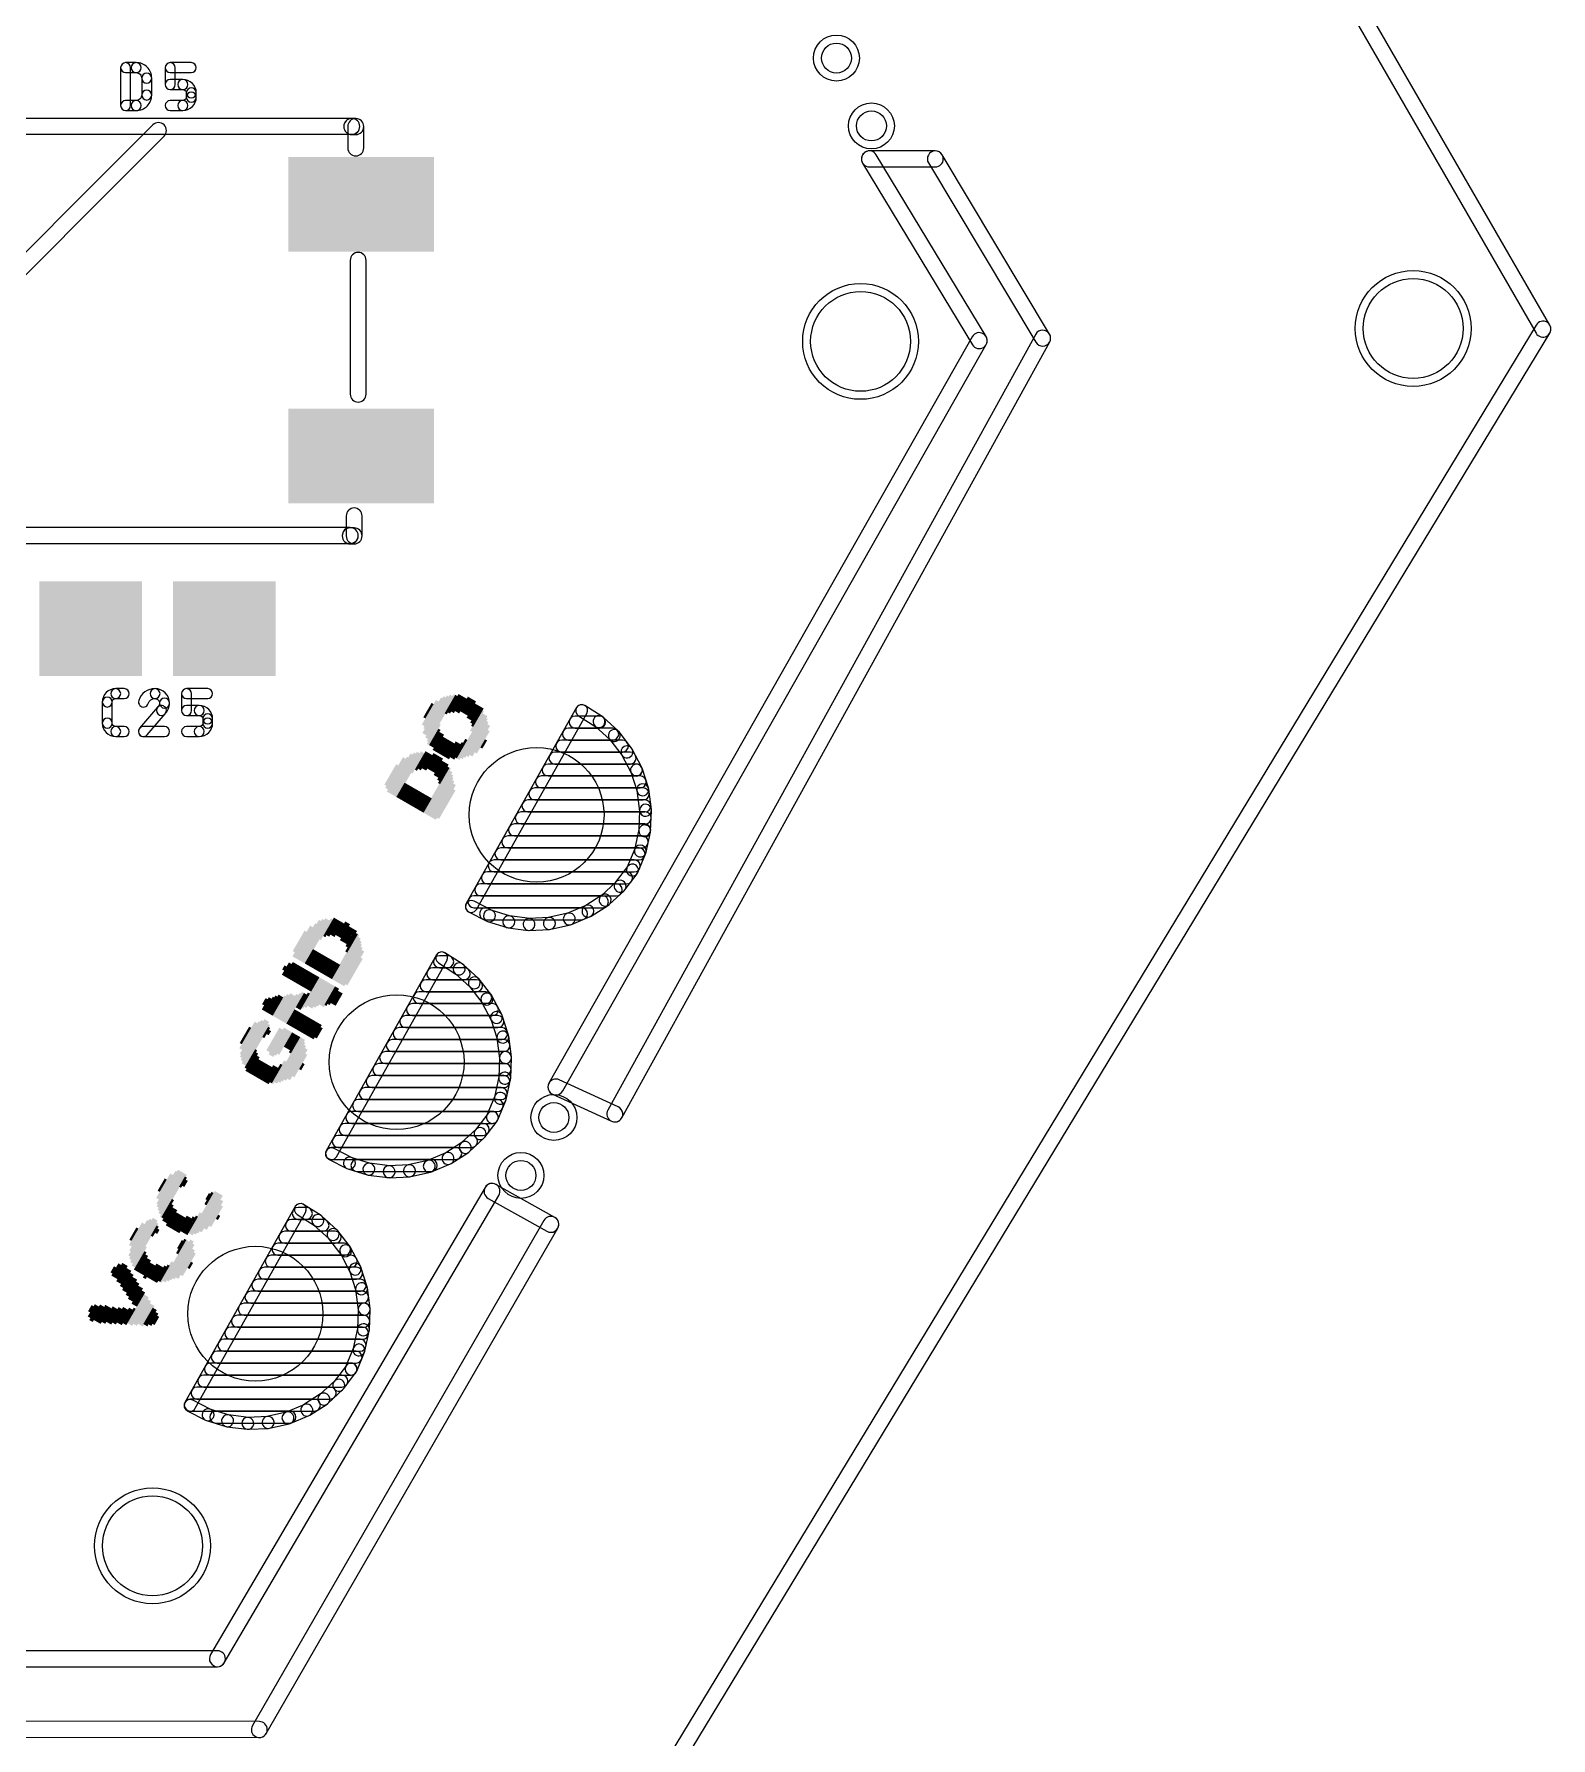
# Model space of a CAD drawing. Extents: x 0.02 to 3.96, y 0.03 to 4.16.
# Drawn here: x 3.201 to 3.96, y 2.563 to 3.417 of the extents above; entities that cross this region are included whole.
import ezdxf

# ---------------------------------------------------------------- set-up
doc = ezdxf.new("R2010")
doc.units = 0
for name, color, linetype in [('17', 82, 'CONTINUOUS'), ('20', 253, 'CONTINUOUS'), ('21', 253, 'CONTINUOUS'), ('25', 253, 'CONTINUOUS'), ('29', 253, 'CONTINUOUS')]:
    doc.layers.add(name, color=color, linetype=linetype)

# ---------------------------------------------------------------- blocks, each defined once
blk = doc.blocks.new('RECT')
blk.add_solid([(-0.5, -0.5), (0.5, -0.5), (-0.5, 0.5), (0.5, 0.5)])
blk = doc.blocks.new('ROUNDP')
blk.add_circle((0, 0), 0.5)

msp = doc.modelspace()

# ---------------------------------------------------------------- linework, layer by layer
at = {"layer": '20'}
for points in [[(3.440286, 4.15425), (3.952786, 3.26675, 1), (3.959714, 3.27075), (3.447214, 4.15825, 1)], [(3.615577, 3.351931), (3.670577, 3.260931, 1), (3.677423, 3.265069), (3.622423, 3.356069, 1)], [(3.652, 3.358), (3.619, 3.358, 1), (3.619, 3.35), (3.652, 3.35, 1)], [(3.709182, 3.266305), (3.655432, 3.356055, 1), (3.648568, 3.351945), (3.702318, 3.262195, 1)], [(3.952829, 3.270823), (1.990329, 0.033323, 1), (1.997171, 0.029177), (3.959671, 3.266677, 1)], [(3.495003, 2.873818), (3.709253, 3.262318, 1), (3.702247, 3.266182), (3.487997, 2.877682, 1)], [(3.670521, 3.264974), (3.458521, 2.891224, 1), (3.465479, 2.887276), (3.677479, 3.261026, 1)], [(3.460336, 2.885613), (3.489836, 2.872113, 1), (3.493164, 2.879387), (3.463664, 2.892887, 1)], [(3.295949, 2.600974), (3.433449, 2.834974, 1), (3.426551, 2.839026), (3.289051, 2.605026, 1)], [(3.428047, 2.833509), (3.457547, 2.817009, 1), (3.461453, 2.823991), (3.431953, 2.840491, 1)], [(3.456035, 2.822499), (3.310035, 2.569499, 1), (3.316965, 2.565501), (3.462965, 2.818501, 1)], [(2.529, 2.599), (3.2925, 2.599, 1), (3.2925, 2.607), (2.529, 2.607, 1)], [(3.313505, 2.5715), (2.479005, 2.5725, 1), (2.478995, 2.5645), (3.313495, 2.5635, 1)]]:
    msp.add_lwpolyline(points, format="xyb", close=True, dxfattribs=at)
for centre, radius in [((3.6025, 3.4045), 0.0075), ((3.62, 3.3705), 0.0075), ((3.89128, 3.26909), 0.025), ((3.61457, 3.262613), 0.025), ((3.461, 2.874), 0.0075), ((3.4445, 2.845), 0.0075), ((3.26, 2.6595), 0.025)]:
    msp.add_circle(centre, radius, dxfattribs=at)
at = {"layer": '21'}
for points in [[(3.165818, 3.265372), (3.265818, 3.365372, 1), (3.260162, 3.371028), (3.160162, 3.271028, 1)], [(3.35979, 3.3743), (3.16419, 3.3743, 1), (3.16419, 3.3663), (3.35979, 3.3663, 1)], [(3.36379, 3.3702), (3.36379, 3.3703, 1), (3.35579, 3.3703), (3.35579, 3.3702, 1)], [(3.36179, 3.3742), (3.35979, 3.3742, 1), (3.35979, 3.3662), (3.36179, 3.3662, 1)], [(3.36579, 3.3595), (3.36579, 3.3702, 1), (3.35779, 3.3702), (3.35779, 3.3595, 1)], [(3.35899, 3.3032), (3.35899, 3.2362, 1), (3.36699, 3.2362), (3.36699, 3.3032, 1)], [(3.35699, 3.1752), (3.35699, 3.1652, 1), (3.36499, 3.1652), (3.36499, 3.1752, 1)], [(3.35899, 3.1694), (3.16409, 3.1694, 1), (3.16409, 3.1614), (3.35899, 3.1614, 1)], [(3.36299, 3.1652), (3.36299, 3.1654, 1), (3.35499, 3.1654), (3.35499, 3.1652, 1)], [(3.36099, 3.1692), (3.35899, 3.1692, 1), (3.35899, 3.1612), (3.36099, 3.1612, 1)]]:
    msp.add_lwpolyline(points, format="xyb", close=True, dxfattribs=at)
at = {"layer": '25'}
for points in [[(3.249052, 3.3807), (3.249052, 3.3997, 1), (3.244052, 3.3997), (3.244052, 3.3807, 1)], [(3.246552, 3.3972), (3.25183, 3.3972, 1), (3.25183, 3.4022), (3.246552, 3.4022, 1)], [(3.249052, 3.3807), (3.249052, 3.3997, 1), (3.244052, 3.3997), (3.244052, 3.3807, 1)], [(3.246552, 3.3972), (3.25183, 3.3972, 1), (3.25183, 3.4022), (3.246552, 3.4022, 1)], [(3.254608, 3.394422, 1), (3.259608, 3.394422, 0.414214), (3.25183, 3.4022, 1), (3.25183, 3.3972, -0.414214)], [(3.254608, 3.394422, 1), (3.259608, 3.394422, 0.414214), (3.25183, 3.4022, 1), (3.25183, 3.3972, -0.414214)], [(3.254608, 3.394422), (3.254608, 3.385978, 1), (3.259608, 3.385978), (3.259608, 3.394422, 1)], [(3.254608, 3.394422), (3.254608, 3.385978, 1), (3.259608, 3.385978), (3.259608, 3.394422, 1)], [(3.271372, 3.391256), (3.271372, 3.3997, 1), (3.266372, 3.3997), (3.266372, 3.391256, 1)], [(3.268872, 3.3972), (3.279428, 3.3972, 1), (3.279428, 3.4022), (3.268872, 3.4022, 1)], [(3.271372, 3.391256), (3.271372, 3.3997, 1), (3.266372, 3.3997), (3.266372, 3.391256, 1)], [(3.268872, 3.3972), (3.279428, 3.3972, 1), (3.279428, 3.4022), (3.268872, 3.4022, 1)], [(3.25183, 3.3832, 1), (3.25183, 3.3782, 0.41422), (3.259608, 3.385978, 1), (3.254608, 3.385978, -0.41422)], [(3.25183, 3.3832, 1), (3.25183, 3.3782, 0.41422), (3.259608, 3.385978, 1), (3.254608, 3.385978, -0.41422)], [(3.275206, 3.393756), (3.268872, 3.393756, 1), (3.268872, 3.388756), (3.275206, 3.388756, 1)], [(3.275206, 3.393756), (3.268872, 3.393756, 1), (3.268872, 3.388756), (3.275206, 3.388756, 1)], [(3.276928, 3.387033, 1), (3.281928, 3.387033, 0.414214), (3.275206, 3.393756, 1), (3.275206, 3.388756, -0.414214)], [(3.276928, 3.387033, 1), (3.281928, 3.387033, 0.414214), (3.275206, 3.393756, 1), (3.275206, 3.388756, -0.414214)], [(3.275206, 3.3832, 1), (3.275206, 3.3782, 0.414214), (3.281928, 3.384922, 1), (3.276928, 3.384922, -0.414214)], [(3.275206, 3.3832, 1), (3.275206, 3.3782, 0.414214), (3.281928, 3.384922, 1), (3.276928, 3.384922, -0.414214)], [(3.281928, 3.384922), (3.281928, 3.387033, 1), (3.276928, 3.387033), (3.276928, 3.384922, 1)], [(3.281928, 3.384922), (3.281928, 3.387033, 1), (3.276928, 3.387033), (3.276928, 3.384922, 1)], [(3.25183, 3.3832), (3.246552, 3.3832, 1), (3.246552, 3.3782), (3.25183, 3.3782, 1)], [(3.25183, 3.3832), (3.246552, 3.3832, 1), (3.246552, 3.3782), (3.25183, 3.3782, 1)], [(3.268872, 3.3782), (3.275206, 3.3782, 1), (3.275206, 3.3832), (3.268872, 3.3832, 1)], [(3.268872, 3.3782), (3.275206, 3.3782, 1), (3.275206, 3.3832), (3.268872, 3.3832, 1)], [(3.241588, 3.08375, 1), (3.241588, 3.08875, 0.414205), (3.234866, 3.082028, 1), (3.239866, 3.082028, -0.414205)], [(3.241588, 3.08375, 1), (3.241588, 3.08875, 0.414205), (3.234866, 3.082028, 1), (3.239866, 3.082028, -0.414205)], [(3.241588, 3.08375), (3.24581, 3.08375, 1), (3.24581, 3.08875), (3.241588, 3.08875, 1)], [(3.241588, 3.08375), (3.24581, 3.08375, 1), (3.24581, 3.08875), (3.241588, 3.08875, 1)], [(3.261284, 3.08375, 1), (3.261284, 3.08875, 0.325185), (3.2531, 3.082798, 1), (3.257857, 3.081257, -0.325185)], [(3.261284, 3.08375, 1), (3.261284, 3.08875, 0.325185), (3.2531, 3.082798, 1), (3.257857, 3.081257, -0.325185)], [(3.263534, 3.0815, 1), (3.268534, 3.0815, 0.414214), (3.261284, 3.08875, 1), (3.261284, 3.08375, -0.414214)], [(3.263534, 3.0815, 1), (3.268534, 3.0815, 0.414214), (3.261284, 3.08875, 1), (3.261284, 3.08375, -0.414214)], [(3.279579, 3.077805), (3.279579, 3.08625, 1), (3.274579, 3.08625), (3.274579, 3.077805, 1)], [(3.277079, 3.08375), (3.287634, 3.08375, 1), (3.287634, 3.08875), (3.277079, 3.08875, 1)], [(3.279579, 3.077805), (3.279579, 3.08625, 1), (3.274579, 3.08625), (3.274579, 3.077805, 1)], [(3.277079, 3.08375), (3.287634, 3.08375, 1), (3.287634, 3.08875), (3.277079, 3.08875, 1)], [(3.239866, 3.071472), (3.239866, 3.082028, 1), (3.234866, 3.082028), (3.234866, 3.071472, 1)], [(3.239866, 3.071472), (3.239866, 3.082028, 1), (3.234866, 3.082028), (3.234866, 3.071472, 1)], [(3.262546, 3.079425), (3.253574, 3.068869, 1), (3.257384, 3.065631), (3.266356, 3.076186, 1)], [(3.262546, 3.079425), (3.253574, 3.068869, 1), (3.257384, 3.065631), (3.266356, 3.076186, 1)], [(3.262727, 3.079616, 1), (3.266175, 3.075995, 0.205254), (3.268534, 3.0815, 1), (3.263534, 3.0815, -0.205254)], [(3.262727, 3.079616, 1), (3.266175, 3.075995, 0.205254), (3.268534, 3.0815, 1), (3.263534, 3.0815, -0.205254)], [(3.283412, 3.080305), (3.277079, 3.080305, 1), (3.277079, 3.075305), (3.283412, 3.075305, 1)], [(3.283412, 3.080305), (3.277079, 3.080305, 1), (3.277079, 3.075305), (3.283412, 3.075305, 1)], [(3.285134, 3.073583, 1), (3.290134, 3.073583, 0.414214), (3.283412, 3.080305, 1), (3.283412, 3.075305, -0.414214)], [(3.285134, 3.073583, 1), (3.290134, 3.073583, 0.414214), (3.283412, 3.080305, 1), (3.283412, 3.075305, -0.414214)], [(3.239866, 3.071472, 1), (3.234866, 3.071472, 0.414214), (3.241588, 3.06475, 1), (3.241588, 3.06975, -0.414214)], [(3.239866, 3.071472, 1), (3.234866, 3.071472, 0.414214), (3.241588, 3.06475, 1), (3.241588, 3.06975, -0.414214)], [(3.283412, 3.06975, 1), (3.283412, 3.06475, 0.414214), (3.290134, 3.071472, 1), (3.285134, 3.071472, -0.414214)], [(3.283412, 3.06975, 1), (3.283412, 3.06475, 0.414214), (3.290134, 3.071472, 1), (3.285134, 3.071472, -0.414214)], [(3.290134, 3.071472), (3.290134, 3.073583, 1), (3.285134, 3.073583), (3.285134, 3.071472, 1)], [(3.290134, 3.071472), (3.290134, 3.073583, 1), (3.285134, 3.073583), (3.285134, 3.071472, 1)], [(3.24581, 3.06975), (3.241588, 3.06975, 1), (3.241588, 3.06475), (3.24581, 3.06475, 1)], [(3.24581, 3.06975), (3.241588, 3.06975, 1), (3.241588, 3.06475), (3.24581, 3.06475, 1)], [(3.255479, 3.06475), (3.266034, 3.06475, 1), (3.266034, 3.06975), (3.255479, 3.06975, 1)], [(3.255479, 3.06475), (3.266034, 3.06475, 1), (3.266034, 3.06975), (3.255479, 3.06975, 1)], [(3.277079, 3.06475), (3.283412, 3.06475, 1), (3.283412, 3.06975), (3.277079, 3.06975, 1)], [(3.277079, 3.06475), (3.283412, 3.06475, 1), (3.283412, 3.06975), (3.277079, 3.06975, 1)]]:
    msp.add_lwpolyline(points, format="xyb", close=True, dxfattribs=at)
at = {"layer": '29'}
for points in [[(3.472279, 3.079214), (3.417043, 2.981143, 1), (3.422271, 2.978199), (3.477506, 3.07627, 1)], [(3.485225, 3.07475), (3.476497, 3.080277, 1), (3.473288, 3.075207), (3.482016, 3.069681, 1)], [(3.471658, 3.069), (3.483857, 3.069, 1), (3.483857, 3.075), (3.471658, 3.075, 1)], [(3.493277, 3.067475), (3.485641, 3.074433, 1), (3.4816, 3.069998), (3.489236, 3.063041, 1)], [(3.4649, 3.057), (3.495314, 3.057, 1), (3.495314, 3.063), (3.4649, 3.063, 1)], [(3.468279, 3.063), (3.490442, 3.063, 1), (3.490442, 3.069), (3.468279, 3.069, 1)], [(3.499943, 3.058913), (3.493631, 3.067091, 1), (3.488881, 3.063425), (3.495193, 3.055247, 1)], [(3.461521, 3.051), (3.499182, 3.051, 1), (3.499182, 3.057), (3.461521, 3.057, 1)], [(3.50502, 3.049323), (3.500225, 3.058473, 1), (3.494911, 3.055687), (3.499706, 3.046537, 1)], [(3.458141, 3.045), (3.502327, 3.045, 1), (3.502327, 3.051), (3.458141, 3.051, 1)], [(3.508356, 3.038997), (3.505222, 3.04884, 1), (3.499505, 3.04702), (3.502639, 3.037176, 1)], [(3.451383, 3.033), (3.505778, 3.033, 1), (3.505778, 3.039), (3.451383, 3.039, 1)], [(3.454762, 3.039), (3.504251, 3.039, 1), (3.504251, 3.045), (3.454762, 3.045, 1)], [(3.509847, 3.028248), (3.50847, 3.038486, 1), (3.502524, 3.037687), (3.503901, 3.027448, 1)], [(3.448003, 3.027), (3.506585, 3.027, 1), (3.506585, 3.033), (3.448003, 3.033, 1)], [(3.50945, 3.017404), (3.509872, 3.027726, 1), (3.503877, 3.027971), (3.503455, 3.017649, 1)], [(3.441245, 3.015), (3.506472, 3.015, 1), (3.506472, 3.021), (3.441245, 3.021, 1)], [(3.444624, 3.021), (3.506717, 3.021, 1), (3.506717, 3.027), (3.444624, 3.027, 1)], [(3.507175, 3.006794), (3.509383, 3.016885, 1), (3.503522, 3.018168), (3.501314, 3.008076, 1)], [(3.437865, 3.009), (3.505243, 3.009, 1), (3.505243, 3.015), (3.437865, 3.015, 1)], [(3.434486, 3.003), (3.503655, 3.003, 1), (3.503655, 3.009), (3.434486, 3.009, 1)], [(3.503093, 2.99674), (3.507019, 3.006295, 1), (3.50147, 3.008575), (3.497543, 2.99902, 1)], [(3.427727, 2.991), (3.497364, 2.991, 1), (3.497364, 2.997), (3.427727, 2.997, 1)], [(3.431107, 2.997), (3.501189, 2.997, 1), (3.501189, 3.003), (3.431107, 3.003, 1)], [(3.496532, 2.987953), (3.502705, 2.996063, 1), (3.497931, 2.999697), (3.491757, 2.991587, 1)], [(3.424348, 2.985), (3.492228, 2.985, 1), (3.492228, 2.991), (3.424348, 2.991, 1)], [(3.488692, 2.980651), (3.49618, 2.987566, 1), (3.492109, 2.991974), (3.484621, 2.985059, 1)], [(3.418282, 2.977005), (3.42734, 2.972333, 1), (3.43009, 2.977666), (3.421032, 2.982337, 1)], [(3.420969, 2.979), (3.485325, 2.979, 1), (3.485325, 2.985), (3.420969, 2.985, 1)], [(3.426775, 2.973), (3.474868, 2.973, 1), (3.474868, 2.979), (3.426775, 2.979, 1)], [(3.427824, 2.972135), (3.437557, 2.969108, 1), (3.439339, 2.974837), (3.429606, 2.977864, 1)], [(3.469839, 2.970642), (3.47924, 2.974579, 1), (3.476923, 2.980113), (3.467522, 2.976176, 1)], [(3.479703, 2.974822), (3.488278, 2.980331, 1), (3.485035, 2.985379), (3.47646, 2.97987, 1)], [(3.438068, 2.968996), (3.448178, 2.967705, 1), (3.448938, 2.973657), (3.438828, 2.974948, 1)], [(3.4487, 2.967684), (3.458881, 2.968168, 1), (3.458596, 2.974161), (3.448415, 2.973678, 1)], [(3.459399, 2.968238), (3.469341, 2.970483, 1), (3.46802, 2.976336), (3.458078, 2.974091, 1)], [(3.402188, 2.955384), (3.346953, 2.857313, 1), (3.352181, 2.854369), (3.407416, 2.95244, 1)], [(3.403726, 2.949), (3.407822, 2.949, 1), (3.407822, 2.955), (3.403726, 2.955, 1)], [(3.415135, 2.95092), (3.406407, 2.956447, 1), (3.403198, 2.951377), (3.411926, 2.945851, 1)], [(3.400346, 2.943), (3.416149, 2.943, 1), (3.416149, 2.949), (3.400346, 2.949, 1)], [(3.423187, 2.943645), (3.415551, 2.950603, 1), (3.41151, 2.946168), (3.419145, 2.939211, 1)], [(3.429853, 2.935083), (3.423541, 2.943261, 1), (3.418791, 2.939595), (3.425103, 2.931417, 1)], [(3.393588, 2.931), (3.426899, 2.931, 1), (3.426899, 2.937), (3.393588, 2.937, 1)], [(3.396967, 2.937), (3.422268, 2.937, 1), (3.422268, 2.943), (3.396967, 2.943, 1)], [(3.43493, 2.925493), (3.430135, 2.934643, 1), (3.424821, 2.931857), (3.429616, 2.922707, 1)], [(3.390208, 2.925), (3.430229, 2.925, 1), (3.430229, 2.931), (3.390208, 2.931, 1)], [(3.438266, 2.915167), (3.435132, 2.92501, 1), (3.429415, 2.92319), (3.432548, 2.913346, 1)], [(3.38345, 2.913), (3.434852, 2.913, 1), (3.434852, 2.919), (3.38345, 2.919, 1)], [(3.386829, 2.919), (3.432942, 2.919, 1), (3.432942, 2.925), (3.386829, 2.925, 1)], [(3.38007, 2.907), (3.43598, 2.907, 1), (3.43598, 2.913), (3.38007, 2.913, 1)], [(3.439757, 2.904418), (3.43838, 2.914656, 1), (3.432434, 2.913857), (3.433811, 2.903618, 1)], [(3.373312, 2.895), (3.436538, 2.895, 1), (3.436538, 2.901), (3.373312, 2.901, 1)], [(3.376691, 2.901), (3.436783, 2.901, 1), (3.436783, 2.907), (3.376691, 2.907, 1)], [(3.43936, 2.893574), (3.439781, 2.903896, 1), (3.433786, 2.904141), (3.433365, 2.893819, 1)], [(3.369932, 2.889), (3.435991, 2.889, 1), (3.435991, 2.895), (3.369932, 2.895, 1)], [(3.437085, 2.882964), (3.439293, 2.893055, 1), (3.433432, 2.894338), (3.431224, 2.884246, 1)], [(3.366553, 2.883), (3.434678, 2.883, 1), (3.434678, 2.889), (3.366553, 2.889, 1)], [(3.433003, 2.87291), (3.436929, 2.882465, 1), (3.43138, 2.884745), (3.427453, 2.87519, 1)], [(3.359794, 2.871), (3.43019, 2.871, 1), (3.43019, 2.877), (3.359794, 2.877, 1)], [(3.363174, 2.877), (3.432673, 2.877, 1), (3.432673, 2.883), (3.363174, 2.883, 1)], [(3.426441, 2.864123), (3.432615, 2.872233, 1), (3.427841, 2.875867), (3.421667, 2.867757, 1)], [(3.356415, 2.865), (3.425622, 2.865, 1), (3.425622, 2.871), (3.356415, 2.871, 1)], [(3.418602, 2.856821), (3.42609, 2.863736, 1), (3.422019, 2.868144), (3.414531, 2.861229, 1)], [(3.348192, 2.853175), (3.35725, 2.848503, 1), (3.36, 2.853836), (3.350942, 2.858507, 1)], [(3.349656, 2.853), (3.411858, 2.853, 1), (3.411858, 2.859), (3.349656, 2.859, 1)], [(3.353036, 2.859), (3.419788, 2.859, 1), (3.419788, 2.865), (3.353036, 2.865, 1)], [(3.409613, 2.850992), (3.418188, 2.856501, 1), (3.414945, 2.861549), (3.40637, 2.85604, 1)], [(3.357734, 2.848305), (3.367467, 2.845278, 1), (3.369249, 2.851007), (3.359516, 2.854034, 1)], [(3.362386, 2.847), (3.399595, 2.847, 1), (3.399595, 2.853), (3.362386, 2.853, 1)], [(3.367978, 2.845167), (3.378088, 2.843875, 1), (3.378848, 2.849827), (3.368738, 2.851118, 1)], [(3.37861, 2.843854), (3.388791, 2.844338, 1), (3.388506, 2.850332), (3.378325, 2.849848, 1)], [(3.389309, 2.844409), (3.399251, 2.846653, 1), (3.39793, 2.852506), (3.387988, 2.850261, 1)], [(3.399749, 2.846812), (3.40915, 2.850749, 1), (3.406833, 2.856283), (3.397432, 2.852346, 1)], [(3.331438, 2.829384), (3.276203, 2.731313, 1), (3.281431, 2.728369), (3.336666, 2.82644, 1)], [(3.332976, 2.823), (3.337072, 2.823, 1), (3.337072, 2.829), (3.332976, 2.829, 1)], [(3.344385, 2.82492), (3.335657, 2.830447, 1), (3.332448, 2.825377), (3.341176, 2.819851, 1)], [(3.352437, 2.817645), (3.344801, 2.824603, 1), (3.34076, 2.820168), (3.348395, 2.813211, 1)], [(3.326217, 2.811), (3.351518, 2.811, 1), (3.351518, 2.817), (3.326217, 2.817, 1)], [(3.329596, 2.817), (3.345399, 2.817, 1), (3.345399, 2.823), (3.329596, 2.823, 1)], [(3.359103, 2.809083), (3.352791, 2.817261, 1), (3.348041, 2.813595), (3.354353, 2.805417, 1)], [(3.322838, 2.805), (3.356149, 2.805, 1), (3.356149, 2.811), (3.322838, 2.811, 1)], [(3.36418, 2.799493), (3.359385, 2.808643, 1), (3.354071, 2.805857), (3.358866, 2.796707, 1)], [(3.316079, 2.793), (3.362192, 2.793, 1), (3.362192, 2.799), (3.316079, 2.799, 1)], [(3.319458, 2.799), (3.359479, 2.799, 1), (3.359479, 2.805), (3.319458, 2.805, 1)], [(3.367516, 2.789167), (3.364382, 2.79901, 1), (3.358665, 2.79719), (3.361798, 2.787346, 1)], [(3.3127, 2.787), (3.364102, 2.787, 1), (3.364102, 2.793), (3.3127, 2.793, 1)], [(3.369007, 2.778418), (3.36763, 2.788656, 1), (3.361684, 2.787857), (3.363061, 2.777618, 1)], [(3.30932, 2.781), (3.36523, 2.781, 1), (3.36523, 2.787), (3.30932, 2.787, 1)], [(3.302562, 2.769), (3.365788, 2.769, 1), (3.365788, 2.775), (3.302562, 2.775, 1)], [(3.305941, 2.775), (3.366033, 2.775, 1), (3.366033, 2.781), (3.305941, 2.781, 1)], [(3.36861, 2.767574), (3.369031, 2.777896, 1), (3.363036, 2.778141), (3.362615, 2.767819, 1)], [(3.299182, 2.763), (3.365241, 2.763, 1), (3.365241, 2.769), (3.299182, 2.769, 1)], [(3.366335, 2.756964), (3.368543, 2.767055, 1), (3.362682, 2.768338), (3.360474, 2.758246, 1)], [(3.292424, 2.751), (3.361923, 2.751, 1), (3.361923, 2.757), (3.292424, 2.757, 1)], [(3.295803, 2.757), (3.363928, 2.757, 1), (3.363928, 2.763), (3.295803, 2.763, 1)], [(3.362253, 2.74691), (3.366179, 2.756465, 1), (3.36063, 2.758745), (3.356703, 2.74919, 1)], [(3.289044, 2.745), (3.35944, 2.745, 1), (3.35944, 2.751), (3.289044, 2.751, 1)], [(3.355691, 2.738123), (3.361865, 2.746233, 1), (3.357091, 2.749867), (3.350917, 2.741757, 1)], [(3.282286, 2.733), (3.349038, 2.733, 1), (3.349038, 2.739), (3.282286, 2.739, 1)], [(3.285665, 2.739), (3.354872, 2.739, 1), (3.354872, 2.745), (3.285665, 2.745, 1)], [(3.347852, 2.730821), (3.35534, 2.737736, 1), (3.351269, 2.742144), (3.343781, 2.735229, 1)], [(3.277442, 2.727175), (3.2865, 2.722503, 1), (3.28925, 2.727836), (3.280192, 2.732507, 1)], [(3.278906, 2.727), (3.341108, 2.727, 1), (3.341108, 2.733), (3.278906, 2.733, 1)], [(3.328999, 2.720812), (3.3384, 2.724749, 1), (3.336083, 2.730283), (3.326682, 2.726346, 1)], [(3.338863, 2.724992), (3.347438, 2.730501, 1), (3.344195, 2.735549), (3.33562, 2.73004, 1)], [(3.286984, 2.722305), (3.296717, 2.719278, 1), (3.298499, 2.725007), (3.288766, 2.728034, 1)], [(3.291636, 2.721), (3.328845, 2.721, 1), (3.328845, 2.727), (3.291636, 2.727, 1)], [(3.297228, 2.719167), (3.307338, 2.717875, 1), (3.308098, 2.723827), (3.297988, 2.725118, 1)], [(3.30786, 2.717854), (3.318041, 2.718338, 1), (3.317756, 2.724332), (3.307575, 2.723848, 1)], [(3.318559, 2.718409), (3.328501, 2.720653, 1), (3.32718, 2.726506), (3.317238, 2.724261, 1)]]:
    msp.add_lwpolyline(points, format="xyb", close=True, dxfattribs=at)
for centre, radius in [((3.6025, 3.4045), 0.0115), ((3.62, 3.3705), 0.0115), ((3.89128, 3.26909), 0.029), ((3.61457, 3.262613), 0.029), ((3.461, 2.874), 0.0115), ((3.4445, 2.845), 0.0115), ((3.26, 2.6595), 0.029)]:
    msp.add_circle(centre, radius, dxfattribs=at)

# ---------------------------------------------------------------- block references
at = {"layer": '17', "xscale": 0.0675, "yscale": 0.0675, "rotation": 240}
for p in [(3.45234, 3.02558), (3.45234, 3.02558), (3.38225, 2.90175), (3.38225, 2.90175), (3.3115, 2.77575), (3.3115, 2.77575)]:
    msp.add_blockref('ROUNDP', p, dxfattribs=at)
at = {"layer": '21', "rotation": 60}
for p, xscale, yscale in [((3.39909, 3.076504), 0.014173, 0.001575), ((3.400965, 3.075422), 0.02126, 0.001181), ((3.398192, 3.077705), 0.008268, 0.001181), ((3.400578, 3.076327), 0.017717, 0.001181), ((3.402283, 3.075342), 0.022441, 0.001181), ((3.403477, 3.074653), 0.024803, 0.001575), ((3.40467, 3.073964), 0.027165, 0.001181), ((3.409486, 3.080731), 0.01063, 0.001181), ((3.411099, 3.081163), 0.01063, 0.001181), ((3.412588, 3.080985), 0.009449, 0.001575), ((3.414076, 3.080808), 0.008268, 0.001181), ((3.415099, 3.080217), 0.008268, 0.001181), ((3.416372, 3.080847), 0.008268, 0.001181), ((3.417565, 3.080158), 0.008268, 0.001575), ((3.418758, 3.079469), 0.008268, 0.001181), ((3.41944, 3.079075), 0.008268, 0.001181), ((3.419872, 3.077461), 0.008268, 0.001181), ((3.421066, 3.076773), 0.008268, 0.001575), ((3.421964, 3.075572), 0.009449, 0.001181), ((3.419547, 3.064693), 0.025984, 0.001575), ((3.421036, 3.064516), 0.024803, 0.001181), ((3.421718, 3.064122), 0.022441, 0.001181), ((3.42274, 3.063531), 0.020079, 0.001181), ((3.422488, 3.072542), 0.011811, 0.001181), ((3.422691, 3.07447), 0.01063, 0.001181), ((3.400923, 3.065899), 0.011811, 0.001181), ((3.401355, 3.064286), 0.009449, 0.001181), ((3.402253, 3.063085), 0.008268, 0.001575), ((3.403151, 3.061885), 0.009449, 0.001181), ((3.403879, 3.060783), 0.008268, 0.001181), ((3.404561, 3.060389), 0.008268, 0.001181), ((3.405754, 3.0597), 0.008268, 0.001575), ((3.406947, 3.059011), 0.008268, 0.001181), ((3.414515, 3.058734), 0.01063, 0.001181), ((3.423934, 3.062842), 0.017717, 0.001575), ((3.425127, 3.062153), 0.012992, 0.001181), ((3.425855, 3.061051), 0.004724, 0.001181), ((3.381668, 3.04633), 0.017717, 0.001575), ((3.382862, 3.045641), 0.020079, 0.001181), ((3.384134, 3.04627), 0.022441, 0.001181), ((3.385452, 3.046191), 0.023622, 0.001181), ((3.386941, 3.046013), 0.024803, 0.001575), ((3.38843, 3.045836), 0.025984, 0.001181), ((3.392655, 3.051579), 0.011811, 0.001181), ((3.394564, 3.052523), 0.01063, 0.001181), ((3.396052, 3.052345), 0.009449, 0.001575), ((3.397541, 3.052168), 0.008268, 0.001181), ((3.398859, 3.052089), 0.009449, 0.001181), ((3.399836, 3.052206), 0.008268, 0.001181), ((3.40103, 3.051517), 0.008268, 0.001575), ((3.402223, 3.050828), 0.008268, 0.001181), ((3.407629, 3.058618), 0.008268, 0.001181), ((3.408652, 3.058027), 0.008268, 0.001181), ((3.410141, 3.05785), 0.009449, 0.001575), ((3.411629, 3.057672), 0.008268, 0.001181), ((3.412947, 3.057593), 0.009449, 0.001181), ((3.379589, 3.045484), 0.011811, 0.001181), ((3.402409, 3.037765), 0.025984, 0.001181), ((3.403307, 3.036564), 0.024803, 0.001575), ((3.404205, 3.035364), 0.023622, 0.001181), ((3.402905, 3.050435), 0.008268, 0.001181), ((3.403337, 3.048821), 0.008268, 0.001181), ((3.40453, 3.048132), 0.008268, 0.001575), ((3.405428, 3.046932), 0.009449, 0.001181), ((3.405861, 3.045319), 0.009449, 0.001181), ((3.384682, 3.03777), 0.008268, 0.001181), ((3.385705, 3.03718), 0.008268, 0.001181), ((3.386899, 3.036491), 0.008268, 0.001575), ((3.388092, 3.035802), 0.008268, 0.001181), ((3.389115, 3.035211), 0.008268, 0.001181), ((3.389797, 3.034818), 0.008268, 0.001181), ((3.39099, 3.034129), 0.008268, 0.001575), ((3.392183, 3.03344), 0.008268, 0.001181), ((3.404592, 3.034459), 0.022441, 0.001181), ((3.405319, 3.033357), 0.02126, 0.001181), ((3.406217, 3.032156), 0.020079, 0.001575), ((3.407115, 3.030956), 0.016535, 0.001181), ((3.392865, 3.033046), 0.008268, 0.001181), ((3.393888, 3.032455), 0.008268, 0.001181), ((3.395082, 3.031766), 0.008268, 0.001575), ((3.396275, 3.031078), 0.008268, 0.001181), ((3.397298, 3.030487), 0.008268, 0.001181), ((3.335196, 2.961973), 0.017717, 0.001575), ((3.33698, 2.962307), 0.020079, 0.001181), ((3.338252, 2.962936), 0.022441, 0.001181), ((3.33957, 2.962857), 0.023622, 0.001181), ((3.341059, 2.962679), 0.024803, 0.001575), ((3.342252, 2.96199), 0.024803, 0.001181), ((3.346773, 2.968245), 0.011811, 0.001181), ((3.348682, 2.969189), 0.01063, 0.001181), ((3.35017, 2.969011), 0.009449, 0.001575), ((3.351659, 2.968834), 0.008268, 0.001181), ((3.352682, 2.968243), 0.008268, 0.001181), ((3.353659, 2.968361), 0.007087, 0.001181), ((3.355148, 2.968184), 0.008268, 0.001575), ((3.356341, 2.967495), 0.008268, 0.001181), ((3.356432, 2.966078), 0.008268, 0.001181), ((3.357455, 2.965487), 0.008268, 0.001181), ((3.333707, 2.96215), 0.011811, 0.001181), ((3.356527, 2.954431), 0.025984, 0.001181), ((3.357425, 2.95323), 0.024803, 0.001575), ((3.358323, 2.95203), 0.023622, 0.001181), ((3.35871, 2.951125), 0.022441, 0.001181), ((3.358648, 2.964798), 0.008268, 0.001575), ((3.359684, 2.961473), 0.01063, 0.001181), ((3.359547, 2.963598), 0.009449, 0.001181), ((3.338801, 2.954437), 0.008268, 0.001181), ((3.339823, 2.953846), 0.008268, 0.001181), ((3.341017, 2.953157), 0.008268, 0.001575), ((3.34221, 2.952468), 0.008268, 0.001181), ((3.343233, 2.951877), 0.008268, 0.001181), ((3.343915, 2.951484), 0.008268, 0.001181), ((3.345108, 2.950795), 0.008268, 0.001575), ((3.346302, 2.950106), 0.008268, 0.001181), ((3.346984, 2.949712), 0.008268, 0.001181), ((3.348006, 2.949122), 0.008268, 0.001181), ((3.3492, 2.948433), 0.008268, 0.001575), ((3.359437, 2.950023), 0.02126, 0.001181), ((3.360335, 2.948822), 0.020079, 0.001575), ((3.360938, 2.947111), 0.015354, 0.001181), ((3.327224, 2.948164), 0.007087, 0.001575), ((3.32603, 2.948853), 0.002362, 0.001181), ((3.328712, 2.947987), 0.008268, 0.001181), ((3.329394, 2.947593), 0.008268, 0.001181), ((3.330417, 2.947002), 0.008268, 0.001181), ((3.33161, 2.946313), 0.008268, 0.001575), ((3.332804, 2.945625), 0.008268, 0.001181), ((3.333486, 2.945231), 0.008268, 0.001181), ((3.334508, 2.94464), 0.008268, 0.001181), ((3.335702, 2.943951), 0.008268, 0.001575), ((3.336895, 2.943262), 0.008268, 0.001181), ((3.339306, 2.936415), 0.017717, 0.001181), ((3.337918, 2.942672), 0.008268, 0.001181), ((3.340624, 2.936336), 0.016535, 0.001181), ((3.3386, 2.942278), 0.008268, 0.001181), ((3.339793, 2.941589), 0.008268, 0.001575), ((3.340987, 2.9409), 0.008268, 0.001181), ((3.350393, 2.947744), 0.008268, 0.001181), ((3.351416, 2.947153), 0.008268, 0.001181), ((3.31965, 2.930716), 0.009449, 0.001181), ((3.320968, 2.930637), 0.01063, 0.001181), ((3.322162, 2.929948), 0.01063, 0.001575), ((3.32365, 2.92977), 0.011811, 0.001181), ((3.324627, 2.929888), 0.012992, 0.001181), ((3.325945, 2.929809), 0.014173, 0.001181), ((3.327139, 2.92912), 0.014173, 0.001575), ((3.328627, 2.928942), 0.015354, 0.001181), ((3.329945, 2.928863), 0.016535, 0.001181), ((3.330923, 2.928981), 0.017717, 0.001181), ((3.334478, 2.932383), 0.008268, 0.001575), ((3.335967, 2.932206), 0.009449, 0.001181), ((3.342113, 2.936158), 0.015354, 0.001575), ((3.343306, 2.935469), 0.015354, 0.001181), ((3.344625, 2.93539), 0.014173, 0.001181), ((3.345602, 2.935508), 0.012992, 0.001181), ((3.34709, 2.93533), 0.011811, 0.001575), ((3.348284, 2.934641), 0.011811, 0.001181), ((3.349261, 2.934759), 0.01063, 0.001181), ((3.350579, 2.93468), 0.009449, 0.001181), ((3.351772, 2.933991), 0.007087, 0.001575), ((3.352966, 2.933302), 0.007087, 0.001181), ((3.317184, 2.930775), 0.007087, 0.001575), ((3.316286, 2.931976), 0.003543, 0.001181), ((3.318673, 2.930598), 0.008268, 0.001181), ((3.329754, 2.9242), 0.008268, 0.001575), ((3.330947, 2.923511), 0.008268, 0.001181), ((3.331629, 2.923118), 0.008268, 0.001181), ((3.332652, 2.922527), 0.008268, 0.001181), ((3.308031, 2.914921), 0.015354, 0.001575), ((3.306542, 2.915099), 0.009449, 0.001181), ((3.308929, 2.913721), 0.018898, 0.001181), ((3.309611, 2.913327), 0.02126, 0.001181), ((3.310633, 2.912736), 0.023622, 0.001181), ((3.311532, 2.911536), 0.024803, 0.001575), ((3.31243, 2.910336), 0.023622, 0.001181), ((3.31695, 2.916591), 0.005906, 0.001181), ((3.320792, 2.913009), 0.012992, 0.001181), ((3.321474, 2.912615), 0.012992, 0.001181), ((3.322667, 2.911926), 0.015354, 0.001575), ((3.323861, 2.911237), 0.015354, 0.001181), ((3.333845, 2.921838), 0.008268, 0.001575), ((3.335039, 2.921149), 0.008268, 0.001181), ((3.336062, 2.920559), 0.008268, 0.001181), ((3.336743, 2.920165), 0.008268, 0.001181), ((3.337937, 2.919476), 0.008268, 0.001575), ((3.33913, 2.918787), 0.008268, 0.001181), ((3.339812, 2.918393), 0.008268, 0.001181), ((3.340835, 2.917803), 0.008268, 0.001181), ((3.342028, 2.917114), 0.008268, 0.001575), ((3.343222, 2.916425), 0.005906, 0.001181), ((3.318268, 2.916511), 0.002362, 0.001181), ((3.324838, 2.911355), 0.014173, 0.001181), ((3.328193, 2.902599), 0.025984, 0.001575), ((3.326156, 2.911276), 0.012992, 0.001181), ((3.329681, 2.902421), 0.024803, 0.001181), ((3.330363, 2.902027), 0.022441, 0.001181), ((3.32853, 2.912632), 0.008268, 0.001575), ((3.331386, 2.901437), 0.020079, 0.001181), ((3.329724, 2.911943), 0.008268, 0.001181), ((3.330747, 2.911353), 0.008268, 0.001181), ((3.331133, 2.910448), 0.009449, 0.001181), ((3.309273, 2.903293), 0.01063, 0.001181), ((3.309705, 2.90168), 0.01063, 0.001181), ((3.310603, 2.900479), 0.009449, 0.001575), ((3.311501, 2.899279), 0.008268, 0.001181), ((3.312524, 2.898688), 0.008268, 0.001181), ((3.313206, 2.898295), 0.008268, 0.001181), ((3.3144, 2.897606), 0.008268, 0.001575), ((3.315593, 2.896917), 0.008268, 0.001181), ((3.321888, 2.89601), 0.01063, 0.001181), ((3.323161, 2.896639), 0.012992, 0.001181), ((3.332579, 2.900748), 0.017717, 0.001575), ((3.333773, 2.900059), 0.012992, 0.001181), ((3.334796, 2.899468), 0.003543, 0.001181), ((3.316275, 2.896523), 0.008268, 0.001181), ((3.317298, 2.895933), 0.008268, 0.001181), ((3.318786, 2.895755), 0.009449, 0.001575), ((3.31998, 2.895066), 0.009449, 0.001181), ((3.266056, 2.83944), 0.014173, 0.001575), ((3.26725, 2.838751), 0.018898, 0.001181), ((3.267931, 2.838357), 0.02126, 0.001181), ((3.268659, 2.837255), 0.022441, 0.001181), ((3.264863, 2.840129), 0.007087, 0.001181), ((3.269557, 2.836055), 0.023622, 0.001575), ((3.270455, 2.834855), 0.024803, 0.001181), ((3.275271, 2.841621), 0.005906, 0.001181), ((3.276294, 2.84103), 0.003543, 0.001181), ((3.267594, 2.828324), 0.01063, 0.001181), ((3.285628, 2.826095), 0.024803, 0.001575), ((3.287116, 2.825917), 0.023622, 0.001181), ((3.288094, 2.826035), 0.022441, 0.001181), ((3.289412, 2.825956), 0.02126, 0.001181), ((3.290605, 2.825267), 0.016535, 0.001575), ((3.288273, 2.833432), 0.007087, 0.001181), ((3.287886, 2.834337), 0.003543, 0.001181), ((3.267731, 2.826199), 0.009449, 0.001181), ((3.268629, 2.824999), 0.008268, 0.001575), ((3.269527, 2.823798), 0.009449, 0.001181), ((3.270255, 2.822696), 0.008268, 0.001181), ((3.270937, 2.822302), 0.008268, 0.001181), ((3.27213, 2.821613), 0.008268, 0.001575), ((3.273323, 2.820924), 0.008268, 0.001181), ((3.274005, 2.820531), 0.008268, 0.001181), ((3.275323, 2.820452), 0.009449, 0.001181), ((3.276812, 2.820274), 0.008268, 0.001575), ((3.2783, 2.820097), 0.009449, 0.001181), ((3.279619, 2.820017), 0.01063, 0.001181), ((3.281186, 2.821158), 0.011811, 0.001181), ((3.291798, 2.824578), 0.011811, 0.001181), ((3.292821, 2.823987), 0.002362, 0.001181), ((3.253758, 2.813809), 0.02126, 0.001181), ((3.252178, 2.815403), 0.012992, 0.001575), ((3.254781, 2.813218), 0.023622, 0.001181), ((3.25069, 2.81558), 0.007087, 0.001181), ((3.253372, 2.814714), 0.017717, 0.001181), ((3.255679, 2.812018), 0.024803, 0.001575), ((3.256282, 2.810306), 0.024803, 0.001181), ((3.261098, 2.817072), 0.005906, 0.001181), ((3.262416, 2.816993), 0.002362, 0.001181), ((3.253716, 2.804286), 0.011811, 0.001181), ((3.253853, 2.802162), 0.01063, 0.001181), ((3.27175, 2.802057), 0.023622, 0.001575), ((3.273534, 2.802391), 0.023622, 0.001181), ((3.274511, 2.802509), 0.022441, 0.001181), ((3.275534, 2.801919), 0.020079, 0.001181), ((3.276432, 2.800718), 0.016535, 0.001575), ((3.274395, 2.809395), 0.008268, 0.001181), ((3.274008, 2.8103), 0.004724, 0.001181), ((3.240355, 2.79768), 0.003543, 0.001181), ((3.241844, 2.797503), 0.007087, 0.001575), ((3.243332, 2.797325), 0.008268, 0.001181), ((3.244014, 2.796931), 0.008268, 0.001181), ((3.244742, 2.795829), 0.009449, 0.001181), ((3.24564, 2.794629), 0.008268, 0.001575), ((3.254751, 2.800961), 0.009449, 0.001575), ((3.255649, 2.799761), 0.008268, 0.001181), ((3.256672, 2.79917), 0.008268, 0.001181), ((3.257059, 2.798265), 0.007087, 0.001181), ((3.257957, 2.797065), 0.008268, 0.001575), ((3.259445, 2.796887), 0.007087, 0.001181), ((3.260422, 2.797005), 0.008268, 0.001181), ((3.261445, 2.796414), 0.008268, 0.001181), ((3.262639, 2.795725), 0.008268, 0.001575), ((3.264127, 2.795548), 0.009449, 0.001181), ((3.265741, 2.79598), 0.009449, 0.001181), ((3.267013, 2.796609), 0.011811, 0.001181), ((3.27792, 2.800541), 0.012992, 0.001181), ((3.278943, 2.79995), 0.003543, 0.001181), ((3.246538, 2.793429), 0.009449, 0.001181), ((3.246925, 2.792523), 0.008268, 0.001181), ((3.247652, 2.791422), 0.009449, 0.001181), ((3.24855, 2.790221), 0.008268, 0.001575), ((3.249448, 2.789021), 0.009449, 0.001181), ((3.250176, 2.787919), 0.008268, 0.001181), ((3.250563, 2.787014), 0.009449, 0.001181), ((3.252304, 2.777825), 0.016535, 0.001575), ((3.251461, 2.785813), 0.008268, 0.001575), ((3.253497, 2.777136), 0.016535, 0.001181), ((3.252359, 2.784613), 0.009449, 0.001181), ((3.252745, 2.783708), 0.008268, 0.001181), ((3.25452, 2.776546), 0.014173, 0.001181), ((3.255202, 2.776152), 0.014173, 0.001181), ((3.253768, 2.783117), 0.008268, 0.001181), ((3.230033, 2.777045), 0.007087, 0.001575), ((3.229135, 2.778246), 0.003543, 0.001181), ((3.230931, 2.775845), 0.008268, 0.001181), ((3.231908, 2.775963), 0.009449, 0.001181), ((3.233226, 2.775884), 0.008268, 0.001181), ((3.234715, 2.775706), 0.009449, 0.001575), ((3.235908, 2.775017), 0.009449, 0.001181), ((3.236885, 2.775135), 0.008268, 0.001181), ((3.238203, 2.775056), 0.009449, 0.001181), ((3.239692, 2.774878), 0.008268, 0.001575), ((3.241181, 2.774701), 0.009449, 0.001181), ((3.242499, 2.774621), 0.008268, 0.001181), ((3.243476, 2.774739), 0.009449, 0.001181), ((3.244965, 2.774562), 0.008268, 0.001575), ((3.246453, 2.774384), 0.009449, 0.001181), ((3.24743, 2.774502), 0.008268, 0.001181), ((3.248748, 2.774423), 0.009449, 0.001181), ((3.256395, 2.775463), 0.011811, 0.001575), ((3.257589, 2.774774), 0.011811, 0.001181), ((3.258271, 2.77438), 0.009449, 0.001181), ((3.259294, 2.77379), 0.009449, 0.001181), ((3.260487, 2.773101), 0.007087, 0.001575), ((3.26168, 2.772412), 0.004724, 0.001181)]:
    msp.add_blockref('RECT', p, dxfattribs=dict(at, xscale=xscale, yscale=yscale))
at = {"layer": '29', "yscale": 0.04737, "rotation": 180}
for p, xscale in [((3.364447, 3.331192), 0.073), ((3.364447, 3.205208), 0.073), ((3.229035, 3.11875), 0.051307), ((3.295965, 3.11875), 0.051307)]:
    msp.add_blockref('RECT', p, dxfattribs=dict(at, xscale=xscale))

doc.saveas('drawing.dxf')
